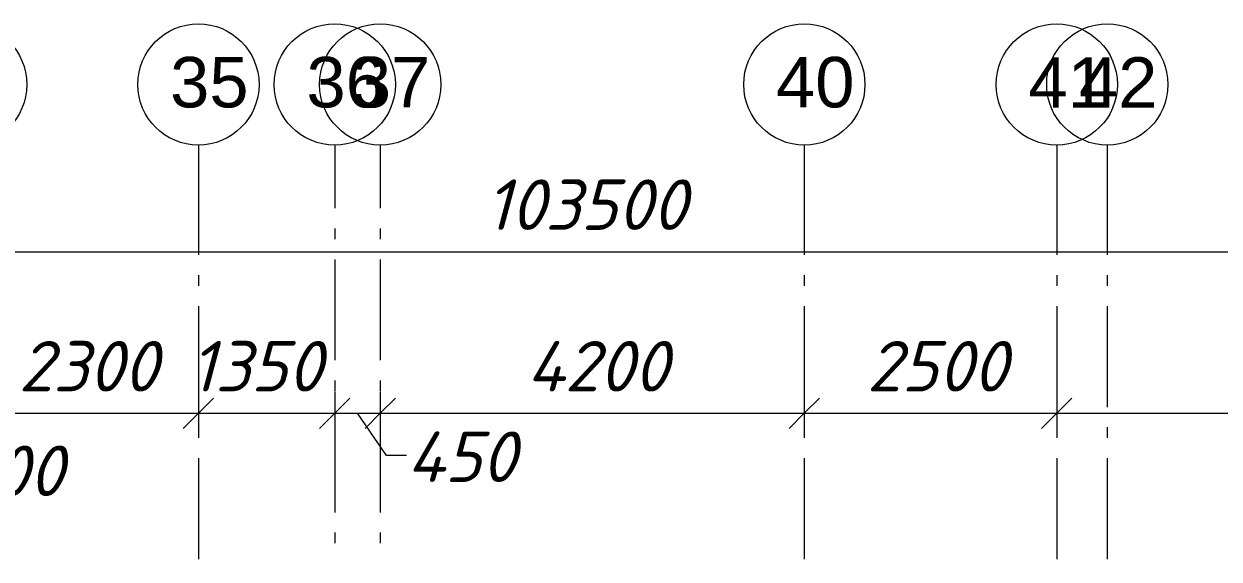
# Model space of a CAD drawing. Header units: millimetres. Extents: x -537608 to 253996, y -217170 to 186033.
# Drawn here: x -267754 to -255919, y 180521 to 185821 of the extents above; entities that cross this region are included whole.
import ezdxf

# ---------------------------------------------------------------- set-up
doc = ezdxf.new("R2010")
doc.units = ezdxf.units.MM
doc.layers.add('PDF _Геометрия', color=7, linetype='Continuous')
doc.layers.add('PDF _Текст', color=7, linetype='Continuous')
doc.styles.add('PDF ArialMT', font='arial.ttf')
doc.styles.add('PDF ISOCPEUR Italic', font='isocpeui.ttf')

msp = doc.modelspace()

# ---------------------------------------------------------------- linework, layer by layer
at = {"layer": 'PDF _Геометрия', "color": 253, "lineweight": 9, "true_color": 0xaaaaaa}
for p, q in [((-266026.1842, 184621.1603), (-266026.1842, 183532.584)), ((-264676.1876, 184621.1603), (-264676.1876, 183995.3742)), ((-264226.1859, 184621.1603), (-264226.1859, 183995.3742)), ((-260026.1869, 184621.1603), (-260026.1869, 183532.584)), ((-257526.1859, 184621.1603), (-257526.1859, 183532.584)), ((-257026.1883, 184621.1603), (-257026.1883, 183532.584)), ((-264676.1876, 183795.3734), (-264676.1876, 183689.5386)), ((-264226.1859, 183795.3734), (-264226.1859, 183689.5386)), ((-264676.1876, 183489.5378), (-264676.1876, 182489.5382)), ((-264226.1859, 183489.5378), (-264226.1859, 182489.5382)), ((-266026.1842, 183332.5832), (-266026.1842, 183226.7483)), ((-260026.1869, 183332.5832), (-260026.1869, 183226.7483)), ((-257526.1859, 183332.5832), (-257526.1859, 183226.7483)), ((-257026.1883, 183332.5832), (-257026.1883, 183226.7483)), ((-266026.1842, 183026.7519), (-266026.1842, 182026.7523)), ((-260026.1869, 183026.7519), (-260026.1869, 182026.7523)), ((-257526.1859, 183026.7519), (-257526.1859, 182026.7523)), ((-257026.1883, 183026.7519), (-257026.1883, 182026.7523)), ((-264676.1876, 182289.5375), (-264676.1876, 182183.7069)), ((-264226.1859, 182289.5375), (-264226.1859, 182183.7069)), ((-264676.1876, 181983.7061), (-264676.1876, 180983.7066)), ((-264226.1859, 181983.7061), (-264226.1859, 180983.7066)), ((-266026.1842, 181826.7515), (-266026.1842, 181720.9166)), ((-260026.1869, 181826.7515), (-260026.1869, 181720.9166)), ((-257526.1859, 181826.7515), (-257526.1859, 181720.9166)), ((-257026.1883, 181826.7515), (-257026.1883, 181720.9166)), ((-266026.1842, 181520.9159), (-266026.1842, 180520.9163)), ((-260026.1869, 181520.9159), (-260026.1869, 180520.9163)), ((-257526.1859, 181520.9159), (-257526.1859, 180520.9163)), ((-257026.1883, 181520.9159), (-257026.1883, 180520.9163)), ((-264676.1876, 180783.7058), (-264676.1876, 180677.8753)), ((-264226.1859, 180783.7058), (-264226.1859, 180677.8753))]:
    msp.add_line(p, q, dxfattribs=at)
at = {"layer": 'PDF _Геометрия', "lineweight": 9}
for p, q in [((-317116.1758, 183565.5155), (-213136.1964, 183565.5155)), ((-266026.1842, 182177.6485), (-266026.1842, 181965.518)), ((-264676.1876, 182177.6485), (-264676.1876, 181965.518)), ((-264226.1859, 182177.6485), (-264226.1859, 181965.518)), ((-260026.1869, 182177.6485), (-260026.1869, 181965.518)), ((-257526.1859, 182177.6485), (-257526.1859, 181965.518)), ((-268326.1845, 181965.518), (-266026.1842, 181965.518)), ((-266026.1842, 181965.518), (-264676.1876, 181965.518)), ((-266026.1842, 181965.518), (-266026.1842, 181725.5153)), ((-264676.1876, 181965.518), (-264226.1859, 181965.518)), ((-264676.1876, 181965.518), (-264676.1876, 181725.5153)), ((-264164.1593, 181547.7115), (-264451.1868, 181965.518)), ((-264226.1859, 181965.518), (-260026.1869, 181965.518)), ((-264226.1859, 181965.518), (-264226.1859, 181725.5153)), ((-260026.1869, 181965.518), (-257526.1859, 181965.518)), ((-260026.1869, 181965.518), (-260026.1869, 181725.5153)), ((-257526.1859, 181965.518), (-251526.1886, 181965.518)), ((-257526.1859, 181965.518), (-257526.1859, 181725.5153)), ((-263964.1585, 181547.7115), (-264164.1593, 181547.7115))]:
    msp.add_line(p, q, dxfattribs=at)
at = {"layer": 'PDF _Геометрия', "lineweight": 20}
for p, q in [((-265876.1879, 182115.5143), (-266026.1842, 181965.518)), ((-264526.187, 182115.5143), (-264676.1876, 181965.518)), ((-264076.1853, 182115.5143), (-264226.1859, 181965.518)), ((-259876.1863, 182115.5143), (-260026.1869, 181965.518)), ((-257376.1897, 182115.5143), (-257526.1859, 181965.518)), ((-266026.1842, 181965.518), (-266176.1848, 181815.5174)), ((-264676.1876, 181965.518), (-264826.1882, 181815.5174)), ((-264226.1859, 181965.518), (-264376.1864, 181815.5174)), ((-260026.1869, 181965.518), (-260176.1875, 181815.5174)), ((-257526.1859, 181965.518), (-257676.1865, 181815.5174))]:
    msp.add_line(p, q, dxfattribs=at)
for centre, radius in [((-268326.1857, 185221.1613), 600.001), ((-266026.1855, 185221.1613), 600.001), ((-264676.186, 185221.1619), 599.9996), ((-264226.1872, 185221.1613), 600.001), ((-260026.1883, 185221.1613), 600.001), ((-257526.1872, 185221.1613), 600.001), ((-257026.1867, 185221.1618), 599.9996)]:
    msp.add_circle(centre, radius, dxfattribs=at)

# ---------------------------------------------------------------- texts
at = {"layer": 'PDF _Текст', "char_height": 500, "attachment_point": 4}
for s, insert, style in [('35', (-266306.6279, 185240.5564), 'PDF ArialMT'), ('36', (-264956.6313, 185240.5564), 'PDF ArialMT'), ('37', (-264506.6296, 185240.5564), 'PDF ArialMT'), ('40', (-260306.6307, 185240.5564), 'PDF ArialMT'), ('41', (-257806.6297, 185240.5564), 'PDF ArialMT'), ('42', (-257306.632, 185240.5564), 'PDF ArialMT'), ('103500', (-263186.8605, 184031.0271), 'PDF ISOCPEUR Italic'), ('2300 1350', (-267808.2699, 182431.0296), 'PDF ISOCPEUR Italic'), ('4200', (-262777.4118, 182431.0296), 'PDF ISOCPEUR Italic'), ('2500', (-259408.2591, 182431.0296), 'PDF ISOCPEUR Italic'), ('450', (-263964.1714, 181534.3804), 'PDF ISOCPEUR Italic'), ('700', (-268399.3547, 181395.3944), 'PDF ISOCPEUR Italic')]:
    msp.add_mtext(s, dxfattribs=dict(at, insert=insert, style=style))

doc.saveas('drawing.dxf')
